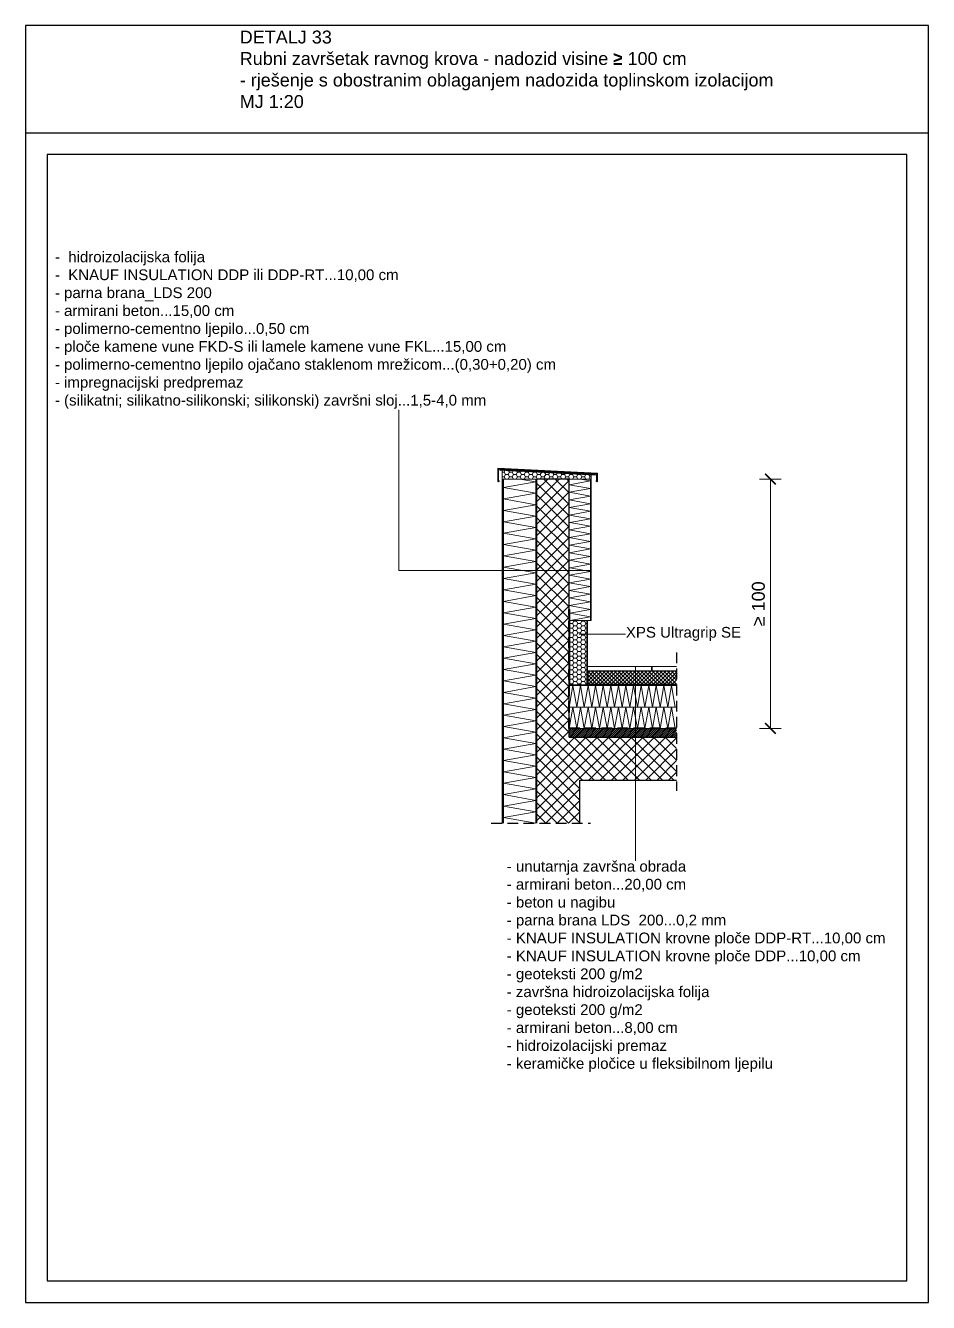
# Model space of a CAD drawing. Header units: inches. Extents: x 2845 to 78208, y 637 to 2211.
# Drawn here: x 8672.4 to 8882.4, y 637.2 to 934.2 of the extents above; entities that cross this region are included whole.
import ezdxf

# ---------------------------------------------------------------- set-up
doc = ezdxf.new("R2010")
doc.units = ezdxf.units.IN
doc.header["$MEASUREMENT"] = 0
doc.linetypes.add('DASHED', pattern=[0.75, 0.5, -0.25])
doc.layers.add('slojevi', color=150, linetype='Continuous')
doc.styles.add('100', font='arial.ttf', dxfattribs={"height": 17})
doc.styles.get("Standard").update_dxf_attribs({"font": 'arial.ttf'})
pattern_1 = [(0, (6341.7662, 774.00863), (0.9375, 0.54126588), [0.625, -1.25]), (120, (6341.7662, 774.00863), (-0.9375, 0.54126588), [0.625, -1.25]), (60, (6341.7662, 774.00863), (2e-16, 1.08253175), [-1.25, 0.625])]

# ---------------------------------------------------------------- blocks, each defined once
blk = doc.blocks.new('_ArchTick')
at = {"color": 0, "linetype": 'ByBlock', "const_width": 0.15}
blk.add_lwpolyline([(-0.5, -0.5), (0.5, 0.5)], dxfattribs=at)

msp = doc.modelspace()

# ---------------------------------------------------------------- hatches: boundary and pattern name
at = {"lineweight": 0}
h = msp.add_hatch(dxfattribs=at)
h.set_pattern_fill('ANSI31', color=256, scale=1.5)
h.set_pattern_definition([(45, (8550.72902, 1219.3543), (-0.13258252, 0.13258252), [])])
h.paths.add_polyline_path([(8782.68, 830.98), (8782.68, 830.73), (8804.88, 829.63), (8804.88, 829.88)])
at = {"lineweight": 15}
h = msp.add_hatch(dxfattribs=at)
h.set_pattern_fill('HONEY', color=30, scale=5)
h.set_pattern_definition(pattern_1)
h.paths.add_polyline_path([(8798.78, 828.68), (8803.78, 828.68), (8803.88, 828.68), (8803.88, 829.68), (8783.18, 830.7), (8783.18, 828.68), (8791.28, 828.68)])
h = msp.add_hatch(color=256)
h.dxf.hatch_style = 1
h.paths.add_polyline_path([(8783.69, 831.03), (8783.68, 830.93), (8785.18, 830.85), (8785.19, 830.95)])
h.paths.add_polyline_path([(8788.18, 830.71), (8788.18, 830.81), (8786.68, 830.88), (8786.68, 830.78)])
h.paths.add_polyline_path([(8789.68, 830.73), (8789.68, 830.63), (8791.17, 830.56), (8791.18, 830.66)])
at = {"lineweight": 0}
h = msp.add_hatch(dxfattribs=at)
h.set_pattern_fill('ANSI37', color=256, scale=15)
h.set_pattern_definition([(45, (8550.729, 1219.3543), (-1.325825, 1.325825), []), (135, (8550.729, 1219.3543), (-1.325825, -1.325825), [])])
h.paths.add_polyline_path([(8801.28, 758.68), (8823.78, 758.68), (8823.78, 768.68), (8798.78, 768.68), (8798.78, 828.68), (8791.28, 828.68), (8791.28, 748.68), (8801.28, 748.68)])
h = msp.add_hatch(color=256)
h.dxf.hatch_style = 1
h.paths.add_polyline_path([(8792.68, 830.58), (8792.67, 830.48), (8794.17, 830.41), (8794.18, 830.51)])
h.paths.add_polyline_path([(8795.67, 830.43), (8795.67, 830.33), (8797.17, 830.26), (8797.17, 830.36)])
h.paths.add_polyline_path([(8800.16, 830.11), (8800.17, 830.21), (8798.67, 830.29), (8798.66, 830.19)])
h.paths.add_polyline_path([(8801.67, 830.14), (8801.66, 830.04), (8803.16, 829.96), (8803.16, 830.06)])
h = msp.add_hatch(color=256)
h.dxf.hatch_style = 1
h.paths.add_polyline_path([(8798.93, 798.33), (8798.78, 798.33), (8798.78, 797.33), (8798.93, 797.33)])
h = msp.add_hatch(color=256)
h.dxf.hatch_style = 1
h.paths.add_polyline_path([(8798.78, 787.33), (8798.93, 787.33), (8798.93, 789.83), (8798.78, 789.83)])
h.paths.add_polyline_path([(8798.93, 794.83), (8798.78, 794.83), (8798.78, 792.33), (8798.93, 792.33)])
at = {"lineweight": 15}
h = msp.add_hatch(dxfattribs=at)
h.set_pattern_fill('HONEY', color=30, scale=5)
h.set_pattern_definition(pattern_1)
h.paths.add_polyline_path([(8798.93, 780.83), (8802.93, 780.83), (8802.93, 795.83), (8798.93, 795.83)])
h = msp.add_hatch(color=256)
h.dxf.hatch_style = 1
h.paths.add_polyline_path([(8806.28, 780.83), (8806.28, 780.68), (8808.78, 780.68), (8808.78, 780.83)])
h.paths.add_polyline_path([(8803.78, 780.68), (8803.78, 780.83), (8801.28, 780.83), (8801.28, 780.68)])
h.paths.add_polyline_path([(8798.93, 784.83), (8798.78, 784.83), (8798.78, 782.33), (8798.93, 782.33)])
at = {"lineweight": 0}
h = msp.add_hatch(dxfattribs=at)
h.set_pattern_fill('ANSI37', color=256, scale=5)
h.set_pattern_definition([(45, (6341.7662, 774.0086), (-0.44194174, 0.44194174), []), (135, (6341.7662, 774.0086), (-0.44194174, -0.44194174), [])])
h.paths.add_polyline_path([(8803.18, 783.98), (8803.18, 780.98), (8823.78, 780.98), (8823.78, 783.98)])
h = msp.add_hatch(color=256)
h.dxf.hatch_style = 1
h.paths.add_polyline_path([(8821.28, 780.83), (8821.28, 780.68), (8823.78, 780.68), (8823.78, 780.83)])
h.paths.add_polyline_path([(8816.28, 780.83), (8816.28, 780.68), (8818.78, 780.68), (8818.78, 780.83)])
h.paths.add_polyline_path([(8813.78, 780.68), (8813.78, 780.83), (8811.28, 780.83), (8811.28, 780.68)])
h = msp.add_hatch(dxfattribs=at)
h.set_pattern_fill('ANSI31', color=256, scale=2.5)
h.set_pattern_definition([(45, (8550.72902, 1219.3543), (-0.22097087, 0.22097087), [])])
h.paths.add_polyline_path([(8823.78, 768.68), (8823.78, 770.68), (8798.78, 770.68), (8798.78, 768.68)])

# ---------------------------------------------------------------- linework, layer by layer
for p, q in [((8672.36, 934.18), (8672.36, 637.18)), ((8882.36, 934.18), (8672.36, 934.18)), ((8882.36, 637.18), (8882.36, 934.18)), ((8882.36, 909.18), (8672.36, 909.18)), ((8677.36, 904.18), (8677.36, 642.18)), ((8877.36, 904.18), (8677.36, 904.18)), ((8877.36, 642.18), (8877.36, 904.18)), ((8783.68, 830.93), (8783.68, 831.03)), ((8783.68, 830.93), (8783.69, 831.03)), ((8785.18, 830.85), (8785.19, 830.95)), ((8786.68, 830.78), (8786.68, 830.88)), ((8788.18, 830.71), (8788.18, 830.81)), ((8789.68, 830.63), (8789.68, 830.73)), ((8791.17, 830.56), (8791.18, 830.66)), ((8792.67, 830.48), (8792.68, 830.58)), ((8794.17, 830.41), (8794.18, 830.51)), ((8795.67, 830.33), (8795.67, 830.43)), ((8797.17, 830.26), (8797.17, 830.36)), ((8798.66, 830.19), (8798.67, 830.29)), ((8800.16, 830.11), (8800.17, 830.21)), ((8801.66, 830.04), (8801.67, 830.14)), ((8803.16, 829.96), (8803.16, 830.06)), ((8803.88, 828.68), (8803.78, 828.68)), ((8798.78, 798.33), (8798.93, 798.33)), ((8798.93, 797.33), (8798.78, 797.33)), ((8798.93, 794.83), (8798.78, 794.83)), ((8798.93, 792.33), (8798.78, 792.33)), ((8798.93, 789.83), (8798.78, 789.83)), ((8798.93, 787.33), (8798.78, 787.33)), ((8798.93, 784.83), (8798.78, 784.83)), ((8798.93, 782.33), (8798.78, 782.33)), ((8801.28, 780.83), (8801.28, 780.68)), ((8803.78, 780.83), (8803.78, 780.68)), ((8806.28, 780.83), (8806.28, 780.68)), ((8808.78, 780.83), (8808.78, 780.68)), ((8811.28, 780.83), (8811.28, 780.68)), ((8813.78, 780.83), (8813.78, 780.68)), ((8816.28, 780.83), (8816.28, 780.68)), ((8818.78, 780.83), (8818.78, 780.68)), ((8821.28, 780.83), (8821.28, 780.68)), ((8677.36, 642.18), (8877.36, 642.18)), ((8672.36, 637.18), (8882.36, 637.18))]:
    msp.add_line(p, q)
for p, q in [((8759.19, 807.4), (8759.19, 844.79)), ((8782.18, 828.23), (8782.18, 831.25)), ((8805.38, 830.1), (8782.18, 831.25)), ((8782.28, 828.23), (8782.28, 831.1)), ((8805.28, 829.96), (8782.28, 831.1)), ((8782.38, 828.23), (8782.38, 830.99)), ((8805.18, 829.86), (8782.38, 830.99)), ((8782.68, 830.73), (8782.68, 830.98)), ((8804.88, 829.63), (8782.68, 830.73)), ((8783.18, 748.68), (8783.18, 830.7)), ((8791.28, 828.68), (8783.18, 828.68)), ((8783.28, 748.68), (8783.28, 828.68)), ((8798.78, 828.68), (8803.78, 828.68)), ((8803.78, 828.68), (8803.78, 795.83)), ((8803.88, 829.93), (8803.88, 830.03)), ((8803.88, 828.68), (8803.88, 829.68)), ((8803.88, 828.68), (8803.88, 795.83)), ((8804.88, 829.63), (8804.88, 829.88)), ((8805.18, 828.23), (8805.18, 829.86)), ((8805.28, 828.23), (8805.28, 829.96)), ((8805.38, 828.23), (8805.38, 830.1)), ((8843.1, 828.68), (8848.1, 828.68)), ((8845.6, 828.68), (8845.6, 770.68)), ((8782.38, 828.23), (8782.28, 828.23)), ((8782.48, 828.23), (8782.48, 828.33)), ((8805.08, 828.23), (8805.08, 828.33)), ((8805.18, 828.23), (8805.28, 828.23)), ((8803.88, 807.4), (8759.19, 807.4)), ((8798.93, 780.83), (8798.93, 798.33)), ((8798.93, 795.83), (8803.03, 795.83)), ((8802.93, 780.83), (8802.93, 795.83)), ((8803.03, 780.83), (8803.03, 795.83)), ((8803.78, 795.83), (8803.03, 795.83)), ((8803.88, 795.83), (8803.78, 795.83)), ((8801.12, 792.59), (8811.87, 792.59)), ((8803.03, 785.08), (8823.78, 785.08)), ((8814.2, 785.08), (8814.2, 739.88)), ((8817.93, 785.08), (8817.93, 784.08)), ((8818.13, 785.08), (8818.13, 784.08)), ((8803.03, 784.08), (8823.78, 784.08)), ((8803.03, 783.98), (8823.78, 783.98)), ((8803.18, 780.98), (8803.18, 783.98)), ((8798.78, 780.68), (8823.78, 780.68)), ((8798.93, 780.83), (8823.78, 780.83)), ((8803.18, 780.98), (8823.78, 780.98)), ((8798.78, 775.68), (8823.78, 775.68)), ((8798.78, 770.68), (8823.78, 770.68)), ((8843.1, 770.68), (8848.1, 770.68))]:
    msp.add_line(p, q, dxfattribs=at)
at = {"color": 94, "lineweight": 15}
for p, q in [((8783.53, 748.68), (8783.53, 828.68)), ((8791.03, 828.02), (8787.33, 828.68)), ((8791.03, 828.68), (8791.03, 748.68)), ((8803.78, 828.26), (8801.43, 828.68)), ((8783.53, 826.7), (8791.03, 828.02)), ((8791.03, 825.38), (8783.53, 826.7)), ((8798.78, 827.38), (8803.78, 828.26)), ((8803.78, 826.5), (8798.78, 827.38)), ((8798.78, 825.62), (8803.78, 826.5)), ((8783.53, 824.06), (8791.03, 825.38)), ((8791.03, 822.74), (8783.53, 824.06)), ((8783.53, 821.41), (8791.03, 822.74)), ((8803.78, 824.74), (8798.78, 825.62)), ((8798.78, 823.85), (8803.78, 824.74)), ((8803.78, 822.97), (8798.78, 823.85)), ((8798.78, 822.09), (8803.78, 822.97)), ((8791.03, 820.09), (8783.53, 821.41)), ((8783.53, 818.77), (8791.03, 820.09)), ((8803.78, 821.21), (8798.78, 822.09)), ((8798.78, 820.33), (8803.78, 821.21)), ((8803.78, 819.45), (8798.78, 820.33)), ((8791.03, 817.45), (8783.53, 818.77)), ((8783.53, 816.12), (8791.03, 817.45)), ((8798.78, 816.85), (8803.78, 817.74)), ((8803.78, 815.97), (8798.78, 816.85)), ((8798.93, 818.59), (8803.78, 819.45)), ((8803.78, 817.74), (8798.93, 818.59)), ((8791.03, 814.8), (8783.53, 816.12)), ((8783.53, 813.48), (8791.03, 814.8)), ((8798.78, 815.09), (8803.78, 815.97)), ((8803.78, 814.21), (8798.78, 815.09)), ((8798.78, 813.33), (8803.78, 814.21)), ((8791.03, 812.16), (8783.53, 813.48)), ((8783.53, 810.83), (8791.03, 812.16)), ((8791.03, 809.51), (8783.53, 810.83)), ((8803.78, 812.45), (8798.78, 813.33)), ((8798.78, 811.56), (8803.78, 812.45)), ((8803.78, 810.68), (8798.78, 811.56)), ((8783.53, 808.19), (8791.03, 809.51)), ((8791.03, 806.87), (8783.53, 808.19)), ((8798.78, 809.8), (8803.78, 810.68)), ((8803.78, 808.92), (8798.78, 809.8)), ((8798.93, 808.06), (8803.78, 808.92)), ((8803.78, 807.21), (8798.93, 808.06)), ((8783.53, 805.54), (8791.03, 806.87)), ((8791.03, 804.22), (8783.53, 805.54)), ((8798.78, 806.33), (8803.78, 807.21)), ((8803.78, 805.45), (8798.78, 806.33)), ((8798.78, 804.56), (8803.78, 805.45)), ((8783.53, 802.9), (8791.03, 804.22)), ((8791.03, 801.58), (8783.53, 802.9)), ((8803.78, 803.68), (8798.78, 804.56)), ((8798.78, 802.8), (8803.78, 803.68)), ((8803.78, 801.92), (8798.78, 802.8)), ((8798.78, 801.04), (8803.78, 801.92)), ((8783.53, 800.25), (8791.03, 801.58)), ((8791.03, 798.93), (8783.53, 800.25)), ((8783.53, 797.61), (8791.03, 798.93)), ((8803.78, 800.16), (8798.78, 801.04)), ((8798.78, 799.27), (8803.78, 800.16)), ((8803.78, 798.39), (8798.78, 799.27)), ((8791.03, 796.29), (8783.53, 797.61)), ((8783.53, 794.96), (8791.03, 796.29)), ((8798.93, 797.54), (8803.78, 798.39)), ((8803.78, 796.68), (8798.93, 797.54)), ((8798.93, 795.83), (8803.78, 796.68)), ((8791.03, 793.64), (8783.53, 794.96)), ((8783.53, 792.32), (8791.03, 793.64)), ((8791.03, 791), (8783.53, 792.32)), ((8783.53, 789.67), (8791.03, 791)), ((8791.03, 788.35), (8783.53, 789.67)), ((8783.53, 787.03), (8791.03, 788.35)), ((8791.03, 785.71), (8783.53, 787.03)), ((8783.53, 784.38), (8791.03, 785.71)), ((8791.03, 783.06), (8783.53, 784.38)), ((8783.53, 781.74), (8791.03, 783.06)), ((8791.03, 780.42), (8783.53, 781.74)), ((8783.53, 779.09), (8791.03, 780.42)), ((8791.03, 777.77), (8783.53, 779.09)), ((8798.78, 775.68), (8799.66, 780.68)), ((8799.66, 780.68), (8800.55, 775.68)), ((8800.55, 775.68), (8801.43, 780.68)), ((8801.43, 780.68), (8802.31, 775.68)), ((8802.31, 775.68), (8803.19, 780.68)), ((8803.19, 780.68), (8804.07, 775.68)), ((8804.07, 775.68), (8804.95, 780.68)), ((8804.95, 780.68), (8805.84, 775.68)), ((8805.84, 775.68), (8806.72, 780.68)), ((8806.72, 780.68), (8807.6, 775.68)), ((8807.6, 775.68), (8808.48, 780.68)), ((8808.48, 780.68), (8809.36, 775.68)), ((8809.36, 775.68), (8810.24, 780.68)), ((8810.24, 780.68), (8811.13, 775.68)), ((8811.13, 775.68), (8812.01, 780.68)), ((8812.01, 780.68), (8812.89, 775.68)), ((8812.89, 775.68), (8813.77, 780.68)), ((8813.77, 780.68), (8814.65, 775.68)), ((8814.65, 775.68), (8815.53, 780.68)), ((8815.53, 780.68), (8816.42, 775.68)), ((8816.42, 775.68), (8817.3, 780.68)), ((8817.3, 780.68), (8818.18, 775.68)), ((8818.18, 775.68), (8819.06, 780.68)), ((8819.06, 780.68), (8819.94, 775.68)), ((8819.94, 775.68), (8820.82, 780.68)), ((8820.82, 780.68), (8821.71, 775.68)), ((8821.71, 775.68), (8822.59, 780.68)), ((8822.59, 780.68), (8823.47, 775.68)), ((8783.53, 776.45), (8791.03, 777.77)), ((8791.03, 775.13), (8783.53, 776.45)), ((8798.78, 770.68), (8799.66, 775.68)), ((8799.66, 775.68), (8800.55, 770.68)), ((8800.55, 770.68), (8801.43, 775.68)), ((8801.43, 775.68), (8802.31, 770.68)), ((8802.31, 770.68), (8803.19, 775.68)), ((8803.19, 775.68), (8804.07, 770.68)), ((8804.07, 770.68), (8804.95, 775.68)), ((8804.95, 775.68), (8805.84, 770.68)), ((8805.84, 770.68), (8806.72, 775.68)), ((8806.72, 775.68), (8807.6, 770.68)), ((8807.6, 770.68), (8808.48, 775.68)), ((8808.48, 775.68), (8809.36, 770.68)), ((8809.36, 770.68), (8810.24, 775.68)), ((8810.24, 775.68), (8811.13, 770.68)), ((8811.13, 770.68), (8812.01, 775.68)), ((8812.01, 775.68), (8812.89, 770.68)), ((8812.89, 770.68), (8813.77, 775.68)), ((8813.77, 775.68), (8814.65, 770.68)), ((8814.65, 770.68), (8815.53, 775.68)), ((8815.53, 775.68), (8816.42, 770.68)), ((8816.42, 770.68), (8817.3, 775.68)), ((8817.3, 775.68), (8818.18, 770.68)), ((8818.18, 770.68), (8819.06, 775.68)), ((8819.06, 775.68), (8819.94, 770.68)), ((8819.94, 770.68), (8820.82, 775.68)), ((8820.82, 775.68), (8821.71, 770.68)), ((8821.71, 770.68), (8822.59, 775.68)), ((8822.59, 775.68), (8823.47, 770.68)), ((8783.53, 773.8), (8791.03, 775.13)), ((8791.03, 772.48), (8783.53, 773.8)), ((8783.53, 771.16), (8791.03, 772.48)), ((8791.03, 769.84), (8783.53, 771.16)), ((8783.53, 768.51), (8791.03, 769.84)), ((8791.03, 767.19), (8783.53, 768.51)), ((8783.53, 765.87), (8791.03, 767.19)), ((8791.03, 764.55), (8783.53, 765.87)), ((8783.53, 763.22), (8791.03, 764.55)), ((8791.03, 761.9), (8783.53, 763.22)), ((8783.53, 760.58), (8791.03, 761.9)), ((8791.03, 759.26), (8783.53, 760.58)), ((8783.53, 757.93), (8791.03, 759.26)), ((8791.03, 756.61), (8783.53, 757.93)), ((8783.53, 755.29), (8791.03, 756.61)), ((8791.03, 753.97), (8783.53, 755.29)), ((8783.53, 752.65), (8791.03, 753.97)), ((8791.03, 751.32), (8783.53, 752.65)), ((8783.53, 750), (8791.03, 751.32)), ((8791.03, 748.68), (8783.53, 750))]:
    msp.add_line(p, q, dxfattribs=at)
at = {"lineweight": 30}
for p, q in [((8791.28, 748.68), (8791.28, 828.68)), ((8798.78, 828.68), (8791.28, 828.68)), ((8798.78, 768.68), (8798.78, 828.68)), ((8798.78, 768.68), (8823.78, 768.68)), ((8801.28, 758.68), (8823.78, 758.68)), ((8801.28, 748.68), (8801.28, 758.68))]:
    msp.add_line(p, q, dxfattribs=at)
at = {"linetype": 'DASHED', "ltscale": 5}
for p, q in [((8823.78, 788.38), (8823.78, 756.18)), ((8780.68, 748.68), (8803.78, 748.68))]:
    msp.add_line(p, q, dxfattribs=at)
at = {"linetype": 'DASHED', "lineweight": 40, "ltscale": 5}
msp.add_lwpolyline([(8823.78, 770.68), (8798.78, 770.68), (8798.78, 798.33)], dxfattribs=at)
at = {"lineweight": 0}
for centre in [(8782.33, 828.23), (8805.23, 828.23)]:
    msp.add_arc(centre, 0.15, 180, 0, dxfattribs=at)

# ---------------------------------------------------------------- block references
at = {"lineweight": 0, "xscale": 2.5, "yscale": 2.5, "zscale": 2.5}
for p, rotation in [((8845.6, 828.68), 90), ((8845.6, 770.68), 270)]:
    msp.add_blockref('_ArchTick', p, dxfattribs=dict(at, rotation=rotation))

# ---------------------------------------------------------------- texts
at = {"insert": (8722.17, 933.01), "char_height": 3, "attachment_point": 1}
msp.add_mtext_dynamic_manual_height_columns('{\\fArial|b0|i0|c238|p34;DETALJ 33\\PRubni završetak ravnog krova - nadozid visine \\fHaettenschweiler|b0|i0|c0|p34;≥\\fArial|b0|i0|c238|p34; 100 cm\\P- rješenje s obostranim oblaganjem nadozida toplinskom izolacijom\\PMJ 1:20}', width=123.6915, gutter_width=1, heights=[0], dxfattribs=at)
at = {"insert": (8842.81, 799.68), "char_height": 17, "attachment_point": 5, "rotation": 90, "style": '100'}
msp.add_mtext('\\A1;{\\H0.17647x;≥\\fArial|b0|i0|c238|p34; 100}', dxfattribs=at)
at = {"layer": 'slojevi', "char_height": 2.5, "attachment_point": 1}
for s, insert, width in [('{\\C7;-  hidroizolacijska folija\\P\\C94;-  KNAUF INSULATION DDP ili DDP-RT...10,00 cm\\P\\C7;- parna brana_LDS 200\\P- armirani beton\\fArial|b0|i0|c238|p34;...15\\fArial|b0|i0|c0|p34;,00 cm\\P- polimerno-cementno ljepilo\\fArial|b0|i0|c238|p34;...\\fArial|b0|i0|c0|p34;0,50 cm\\P\\C94;- ploče kamene vune FKD-S ili lamele kamene vune FKL\\fArial|b0|i0|c238|p34;...\\fArial|b0|i0|c0|p34;1\\fArial|b0|i0|c238|p34;5\\fArial|b0|i0|c0|p34;,00 cm}\\P{\\C7;- polimerno-cementno ljepilo ojačano staklenom mrežicom...(0,30+0,20) cm\\P- impregnacijski predpremaz\\P- (silikatni; silikatno-silikonski; silikonski) završni sloj.\\fArial|b0|i0|c238|p34;.\\fArial|b0|i0|c0|p34;.1,5-4,0 mm}', (8679.18, 881.63), 132.1535), ('{\\C7;- unutarnja završna obrada\\P- armirani beton...\\fArial|b0|i0|c238|p34;20\\fArial|b0|i0|c0|p34;,00 cm\\P- beton u nagibu\\P- parna brana LDS  200...0,2 mm\\P\\C94;- KNAUF INSULATION krovne ploče DDP-RT...10,00 cm\\P- KNAUF INSULATION krovne ploče DDP...10,00 cm\\P\\C7;- geoteksti 200 g/m2\\P- završna hidroizolacijska folija\\P- geoteksti 200 g/m2\\P- armirani beton...8,00 cm\\P- hidroizolacijski premaz\\P- keramičke pločice u fleksibilnom ljepilu}', (8784.27, 739.88), 98.2406)]:
    msp.add_mtext(s, dxfattribs=dict(at, insert=insert, width=width))
at = {"layer": 'slojevi', "color": 30, "insert": (8811.99, 794.31), "char_height": 2.5, "width": 38.008, "attachment_point": 1}
msp.add_mtext('XPS Ultragrip SE', dxfattribs=at)

doc.saveas('drawing.dxf')
